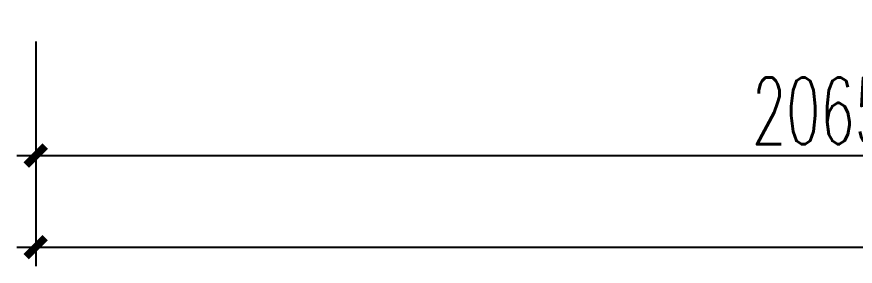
# Model space of a CAD drawing. Header units: inches. Extents: x 24920 to 61775, y 10942 to 38819.
# Drawn here: x 55591 to 56694, y 29973 to 30301 of the extents above; entities that cross this region are included whole.
import ezdxf

# ---------------------------------------------------------------- set-up
doc = ezdxf.new("R2010")
doc.units = ezdxf.units.IN
doc.header["$MEASUREMENT"] = 0
doc.header["$PDMODE"] = 1
doc.styles.add('DIM', font='simplex.shx', dxfattribs={"width": 0.6, "bigfont": 'extfont.shx'})
doc.dimstyles.new('1比25', dxfattribs={"dimscale": 25, "dimtxt": 3.5, "dimasz": 1, "dimexe": 1, "dimexo": 1, "dimgap": 0.6, "dimtad": 1, "dimdec": 0, "dimrnd": 5, "dimzin": 0, "dimdsep": 46, "dimtxsty": 'DIM', "dimblk": 'ARCHTICK', "dimcen": 0.09, "dimdle": 1, "dimclrd": 1, "dimclre": 1, "dimclrt": 1, "dimadec": 0, "dimazin": 0, "dimtfac": 1, "dimtdec": 0, "dimtix": 1, "dimtmove": 2, "dimatfit": 3, "dimldrblk": '引线箭头（自定义）', "dimfxl": 0, "dimtolj": 1, "dimtzin": 0, "dimarcsym": 0})

# ---------------------------------------------------------------- blocks, each defined once
blk = doc.blocks.new('_ArchTick')
at = {"color": 0, "linetype": 'ByBlock', "const_width": 0.4}
blk.add_lwpolyline([(-0.5, -0.5), (0.5, 0.5)], dxfattribs=at)
blk = doc.blocks.new('*D934')
at = {"color": 1, "lineweight": -2, "transparency": 16777216}
for p, q in [((55615.8, 30093.2), (55615.8, 29918.2)), ((57679.6, 30093.2), (57679.6, 29918.2)), ((55590.8, 29943.2), (57704.6, 29943.2))]:
    blk.add_line(p, q, dxfattribs=at)
at = {"layer": 'Defpoints', "color": 0, "transparency": 16777216}
for p in [(57679.6, 30897.7), (55615.8, 30342.1), (57679.6, 29943.2)]:
    blk.add_point(p, dxfattribs=at)
at = {"color": 1, "lineweight": -2, "transparency": 16777216, "xscale": 25, "yscale": 25, "zscale": 25, "rotation": 180}
blk.add_blockref('_ArchTick', (55615.8, 29943.2), dxfattribs=at)
at = {"color": 1, "lineweight": -2, "transparency": 16777216, "xscale": 25, "yscale": 25, "zscale": 25}
blk.add_blockref('_ArchTick', (57679.6, 29943.2), dxfattribs=at)
at = {"color": 1, "transparency": 16777216, "insert": (56647.7, 30001.9), "char_height": 87.5, "attachment_point": 5, "style": 'DIM'}
blk.add_mtext('\\A1;2065', dxfattribs=at)
blk = doc.blocks.new('引线箭头（自定义）')
at = {"linetype": 'ByBlock', "lineweight": -2}
h = blk.add_hatch(color=8, dxfattribs=at)
h.dxf.hatch_style = 1
h.paths.add_polyline_path([(-1.195, -0.955), (-0.315, 0), (-1.201, 0.958), (-0.912, 1.212), (0, 0), (-0.912, -1.209)])
at = {"color": 0, "linetype": 'ByBlock', "lineweight": -2}
blk.add_line((-0.315, 0), (-4.751, 0), dxfattribs=at)
blk.add_lwpolyline([(-1.195, -0.955), (-0.315, 0), (-1.201, 0.958), (-0.912, 1.212), (0, 0), (-0.912, -1.209)], close=True, dxfattribs=at)
blk = doc.blocks.new('*D936')
at = {"color": 1, "lineweight": -2, "transparency": 16777216}
for p, q in [((55615.8, 29972.8), (55615.8, 29797.8)), ((58855.6, 29972.8), (58855.6, 29797.8)), ((55590.8, 29822.8), (58880.6, 29822.8))]:
    blk.add_line(p, q, dxfattribs=at)
at = {"layer": 'Defpoints', "color": 0, "transparency": 16777216}
for p in [(55615.8, 30125.5), (58855.6, 30005.7), (58855.6, 29822.8)]:
    blk.add_point(p, dxfattribs=at)
at = {"color": 1, "lineweight": -2, "transparency": 16777216, "xscale": 25, "yscale": 25, "zscale": 25, "rotation": 180}
blk.add_blockref('_ArchTick', (55615.8, 29822.8), dxfattribs=at)
at = {"color": 1, "lineweight": -2, "transparency": 16777216, "xscale": 25, "yscale": 25, "zscale": 25}
blk.add_blockref('_ArchTick', (58855.6, 29822.8), dxfattribs=at)
at = {"color": 1, "transparency": 16777216, "insert": (57235.7, 29881.5), "char_height": 87.5, "attachment_point": 5, "style": 'DIM'}
blk.add_mtext('\\A1;3240', dxfattribs=at)
blk = doc.blocks.new('sgg')
for base, p1, p2, picture, middle in [((57679.6, 29943.2), (55615.8, 30342.1), (57679.6, 30897.7), '*D934', (56647.7, 30001.9)), ((58855.6, 29822.8), (55615.8, 30125.5), (58855.6, 30005.7), '*D936', (57235.7, 29881.5))]:
    dim = blk.add_linear_dim(base=base, p1=p1, p2=p2, dimstyle='1比25')
    dim.commit()
    dim.dimension.update_dxf_attribs({"geometry": picture, "text_midpoint": middle})

msp = doc.modelspace()

# ---------------------------------------------------------------- block references
msp.add_blockref('sgg', (0, 175.5))

doc.saveas('drawing.dxf')
